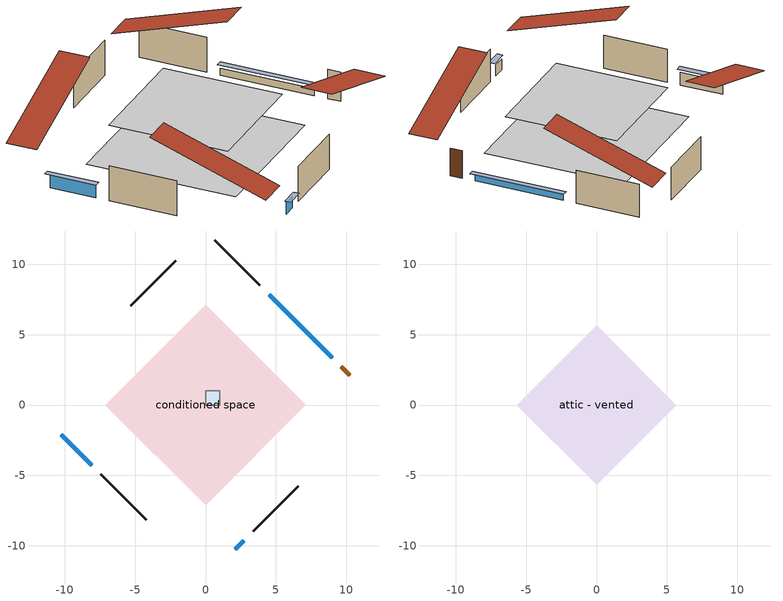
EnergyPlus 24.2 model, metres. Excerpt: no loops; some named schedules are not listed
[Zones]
central ac and furnace airloop ret air zone
 floor adiabatic (AdiabaticConst): 0,0 0,1 1,1 1,0 z0
 wall adiabatic (AdiabaticConst): 0,1 0,0 1,0 1,1 0,1 z0:1
 ceiling adiabatic (AdiabaticConst): 1,0 1,1 0,1 0,0 z1
conditioned space
 floor outside (Floor1 construction): -2.69,0 0,2.69 2.69,0 0,-2.69 z0.61
 floor adiabatic (AdiabaticFloorConstruction): -7.12,0 0,7.12 7.12,0 0,-7.12 z0.61
 wall outside (AdiabaticWallConstruction 1): 10.26,2.11 9.65,2.72 z0.61:2.64
 wall outside (AdiabaticWallConstruction): 8.99,3.37 4.52,7.84 z0.61:1.09; 2.11,-10.26 2.73,-9.64 z0.61:1.41; -10.26,-2.11 -8.1,-4.27 z0.61:1.54
 wall outside (Wall1 construction): 3.38,-8.98 6.59,-5.77 / -7.44,-4.93 -4.23,-8.14 / -2.11,10.26 -5.32,7.05 / 3.87,8.5 0.66,11.71 z0.61:3.05
 window (WindowConstruction): 8.99,3.37 4.52,7.84 z0.61:1.09
 window (WindowConstruction 1): 2.11,-10.26 2.73,-9.64 z0.61:1.41
 window (WindowConstruction 2): -10.26,-2.11 -8.1,-4.27 z0.61:1.54
 door (Door): 10.26,2.11 9.65,2.72 z0.61:2.64
 ceiling adiabatic (AdiabaticFloorConstruction): 0,-7.12 7.12,0 0,7.12 -7.12,0 z0.61
attic - vented
 floor to conditioned space (Floor2 construction Reversed): -5.67,0 0,5.67 5.67,0 0,-5.67 z3.05
 roof outside (Roof1 construction): 1.45,-10.91,3.05 -4.06,-5.4,5.65 -5.52,-6.85,5.65 0,-12.37,3.05; -10.91,-1.45,3.05 -5.4,4.06,5.65 -6.85,5.52,5.65 -12.37,0,3.05; -1.45,10.91,3.05 4.06,5.4,5.65 5.52,6.85,5.65 0,12.37,3.05; 10.91,1.45,3.05 5.4,-4.06,5.65 6.85,-5.52,5.65 12.37,0,3.05
shading: 4.38,7.99 9.14,3.23 9.43,3.52 4.67,8.28 z1.29; 2.87,-9.5 1.97,-10.4 2.26,-10.69 3.16,-9.79 z1.61; -7.95,-4.41 -10.4,-1.97 -10.69,-2.26 -8.25,-4.7 z1.74
[Building]
Building 1: Terrain=Suburbs
[Site:Location]
Toronto Intl AP_ON: Latitude {deg}=43.68; Longitude {deg}=-79.63; Time Zone {hr}=-5; Elevation {m}=173; Keep Site Location Information=Yes
[Site:GroundTemperature:Shallow]
4.59119, 2.66285, 2.50842, 3.42352, 7.09712, 10.7536, 13.9236, 15.9317, 16.1023, 14.4691, 11.3799, 7.83558
[Site:WaterMainsTemperature]
Calculation Method=Schedule; Temperature Schedule=mains temperature schedule
[Material] Roughness=Rough; Thermal Absorptance=0.9
Name | Thickness {m} | Conductivity {W/m-K} | Density {kg/m3} | Specific Heat {J/kg-K} | Solar Absorptance | Visible Absorptance
asphalt or fiberglass shingles | 0.00635 | 0.162714 | 1121.4 | 1465.45 | 0.84 | 0.84
ceiling loosefill ins | 0.169333 | 0.0480833 | 16.02 | 1046.75 | 0.7 | 0.7
ceiling stud and cavity | 0.1397 | 0.114815 | 65.682 | 1177.47 | 0.7 | 0.7
door material | 0.04445 | 0.188738 | 512.64 | 1214.23 | 0.7 | 0.7
floor covering | 0.0127 | 0.0433444 | 54.468 | 1339.84 | 0.6 | 0.6
floor rigid ins | 0.051816 | 0.029427 | 32.04 | 1214.23 | 0.7 | 0.7
floor rigid ins 1; wall rigid ins | 0.512978 | 0.029427 | 32.04 | 1214.23 | 0.7 | 0.7
floor stud and cavity | 0.1397 | 1.34023 | 92.3553 | 1139.71 | 0.7 | 0.7
floor stud and cavity 1 | 0.1397 | 1.75129 | 37.0049 | 1207.88 | 0.7 | 0.7
furniture material conditioned space 1 | 0.1524 | 0.115458 | 640.8 | 1214.23 | 0.6 | 0.6
gypsum board | 0.0127 | 0.160291 | 801 | 837.4 | 0.6 | 0.6
osb sheathing 0.5 in. | 0.0127 | 0.115458 | 512.64 | 1214.23 | 0.7 | 0.7
osb sheathing 0.75 in. | 0.01905 | 0.115458 | 512.64 | 1214.23 | 0.7 | 0.7
wall stud and cavity | 0.1397 | 0.0868986 | 139.0536 | 1170.24 | 0.7 | 0.7
wall stud and cavity 1 | 0.0889 | 0.380278 | 52.3479 | 1209.89 | 0.7 | 0.7
wall stud and cavity 2 | 0.0889 | 0.391764 | 83.0341 | 1211.67 | 0.7 | 0.7
wood siding | 0.0254 | 0.102417 | 544.68 | 1172.36 | 0.4 | 0.4
wood siding 1; wood siding 2 | 0.0254 | 0.102417 | 544.68 | 1172.36 | 0.7 | 0.7
[Material:NoMass]
Adiabatic: Roughness=Rough; Thermal Resistance {m2-K/W}=176.1; Thermal Absorptance=0.9; Solar Absorptance=0.7; Visible Absorptance=0.7
[WindowMaterial:SimpleGlazingSystem]
Name | U-Factor {W/m2-K} | Solar Heat Gain Coefficient
WindowMaterial | 3.02581 | 0.54
WindowMaterial 1 | 2.961077 | 0.62
WindowMaterial 2 | 2.94348 | 0.64
[Construction]
AdiabaticConst: Adiabatic
AdiabaticFloorConstruction: floor stud and cavity 1, floor rigid ins 1, osb sheathing 0.75 in., floor covering
AdiabaticWallConstruction: wood siding 1, wall rigid ins, wall stud and cavity 1, gypsum board
AdiabaticWallConstruction 1: wood siding 2, wall rigid ins, wall stud and cavity 1, gypsum board
Door: door material
Floor1 construction: floor stud and cavity, floor rigid ins, osb sheathing 0.75 in., floor covering
Floor2 construction Reversed: gypsum board, ceiling stud and cavity, ceiling loosefill ins
furniture construction conditioned space 1: furniture material conditioned space 1
PartitionWallConstruction: gypsum board, wall stud and cavity 2, gypsum board
Roof1 construction: asphalt or fiberglass shingles
Wall1 construction: wood siding, osb sheathing 0.5 in., wall stud and cavity, gypsum board
WindowConstruction: WindowMaterial
WindowConstruction 1: WindowMaterial 1
WindowConstruction 2: WindowMaterial 2
[Zone] Multiplier=1
Name | Volume {m3} | Part of Total Floor Area
attic - vented | 27.1114 | Yes
central ac and furnace airloop ret air zone | 1 | No
conditioned space | 289.8 | Yes
[Space]
Name | Zone | Volume {m3} | Space Type
attic - vented 1 | attic - vented | 27.1114
central ac and furnace airloop ret air space | central ac and furnace airloop ret air zone |  | Plenum Space Type
conditioned space 1 | conditioned space | 289.8
[OtherEquipment] Design Level Calculation Method=EquipmentLevel
Name | Fuel Type | Zone or ZoneList or Space or SpaceList | Schedule | Design Level {W} | Fraction Latent | Fraction Radiant | Fraction Lost
central ac and furnace airloop_0 RetCondToDZ; central ac and furnace airloop_0 SupCondToDZ; central ac and furnace airloop_0 SupSensLkToDZ | None | attic - vented 1 | Always On Discrete | 0 | 0 | 0 | 0
central ac and furnace airloop_0 SupLatLkToDZ | None | attic - vented 1 | Always On Discrete | 0 | 1 | 0 | 0
central ac and furnace airloop_0 RetCondToRP; central ac and furnace airloop_0 RetSensLkToRP | None | central ac and furnace airloop ret air space | Always On Discrete | 0 | 0 | 0 | 0
central ac and furnace airloop_0 RetLatLkToRP | None | central ac and furnace airloop ret air space | Always On Discrete | 0 | 1 | 0 | 0
central ac and furnace airloop_0 SupCondToLv; central ac and furnace airloop_0 SupSensLkToCond; mech vent house fan sensible load | None | conditioned space 1 | Always On Discrete | 0 | 0 | 0 | 0
central ac and furnace airloop_0 SupLatLkToCond; mech vent house fan latent load | None | conditioned space 1 | Always On Discrete | 0 | 1 | 0 | 0
clothes dryer 1 | Electricity | conditioned space 1 | clothes dryer schedule | 0 | 0.015 | 0.081 | 0.85
cooking range 1 | Electricity | conditioned space 1 | cooking range schedule | 0 | 0.08 | 0.432 | 0.2
general water use latent | None | conditioned space 1 | general water use schedule | 62.594 | 1 | 0 | 0
general water use sensible | None | conditioned space 1 | general water use schedule | -61.6891 | 0 | 0.6 | 0
water heater energy adjustment1 | NaturalGas | conditioned space 1 | Always On Discrete | 0.01 | 0 | 0 | 1
[ZoneInfiltration:DesignFlowRate] Schedule=Always On Discrete; Design Flow Rate Calculation Method=Flow/Zone; Design Flow Rate {m3/s}=0
Name | Zone or ZoneList or Space or SpaceList
attic_vented 1 duct leakage imbalance infil flow | attic - vented 1
infil flow; natural vent flow; whole house fan flow | conditioned space 1
[ZoneInfiltration:EffectiveLeakageArea]
infil attic - vented 1: Zone or Space=attic - vented 1; Schedule=Always On Discrete; Effective Air Leakage Area {cm2}=2656.55; Stack Coefficient=0.000180897; Wind Coefficient=9.08731e-06
[ZoneMixing] Schedule=Always On Continuous; Design Flow Rate Calculation Method=Flow/Zone; Design Flow Rate {m3/s}=0
Name | Zone or Space | Source Zone or Space
central ac and furnace airloop_0 ZoneMixCondToDZ mix; whole house fan mix | attic - vented | conditioned space
central ac and furnace airloop_0 ZoneMixDZToCond mix | conditioned space | attic - vented
[SpaceList]
Plenum Space Type: central ac and furnace airloop ret air space
[InternalMass] Zone or ZoneList=conditioned space; Space or SpaceList=conditioned space 1
Name | Construction | Surface Area {m2}
furniture mass conditioned space 1 | furniture construction conditioned space 1 | 46.3597
partition wall mass | PartitionWallConstruction | 115.899
[Lights]
interior lighting: Zone or ZoneList or Space or SpaceList=conditioned space 1; Schedule=interior lighting schedule; Design Level Calculation Method=LightingLevel; Lighting Level {W}=343.2; Return Air Fraction=0; Fraction Radiant=0.6; Fraction Visible=0.2; Fraction Replaceable=1
[People]
occupants: Zone or ZoneList or Space or SpaceList=conditioned space 1; Number of People Schedule=occupants schedule; Number of People Calculation Method=People; Number of People=3; Fraction Radiant=0.314171; Sensible Heat Fraction=0.56303; Activity Level Schedule=occupants activity schedule; Carbon Dioxide Generation Rate {m3/s-W}=0; Enable ASHRAE 55 Comfort Warnings=No; Mean Radiant Temperature Calculation Type=EnclosureAveraged
[ElectricEquipment] Zone or ZoneList or Space or SpaceList=conditioned space 1; Design Level Calculation Method=EquipmentLevel
Name | Schedule | Design Level {W} | Fraction Latent | Fraction Radiant | Fraction Lost
clothes dryer | clothes dryer schedule | 140.772 | 0.015 | 0.081 | 0.85
clothes washer | clothes washer schedule | 32.1985 | 0.03 | 0.162 | 0.7
cooking range | cooking range schedule | 215.147 | 0.08 | 0.432 | 0.2
dishwasher | dishwasher schedule | 66.8632 | 0.3 | 0.18 | 0.4
fridge | fridge schedule | 72.9452 | 0 | 0.6 | 0
mech vent house fan | mech vent house fan schedule | 10 | 0 | 0 | 1
mech vent house fan cfis | mech vent house fan cfis schedule | 0 | 0 | 0 | 0
misc plug loads | misc plug loads schedule | 494.7 | 0.045 | 0.513 | 0.1
whole house fan | Always On Discrete | 0 | 0 | 0 | 1
[AirLoopHVAC:ReturnPlenum]
Air Loop HVAC Return Plenum 1: Zone=central ac and furnace airloop ret air zone
[Exterior:Lights]
exterior lighting: Schedule=exterior lighting schedule; Design Level {W}=75.6
[EnergyManagementSystem:Sensor] Output:Variable or Output:Meter Index Key=attic - vented
Name | Output:Variable or Output:Meter
central_ac_and_furnace_airloop_0_DZ_T_s | Zone Air Temperature
central_ac_and_furnace_airloop_0_DZ_W_s | Zone Mean Air Humidity Ratio
[Schedule:Constant]
Name | Hourly Value
Always On Discrete; Always On Continuous; mech vent house fan schedule; mech vent house fan cfis schedule | 1
occupants activity schedule | 117.228
fridge schedule | 0
[Schedule:Day:Interval]
interior lighting schedule day: No, 01:00, 0.108182, 04:00, 0.0901515, 05:00, 0.0991667, 06:00, 0.162273, 07:00, 0.270455, 08:00, 0.342576, 10:00, 0.369621, 11:00, 0.351591, 12:00, 0.333561, 13:00, 0.324545, 14:00, 0.31553, 15:00, 0.333561, 16:00, 0.369621, 17:00, 0.450758, 18:00, 0.585985, 19:00, 0.775303, 20:00, 0.955606, 21:00, 0.991667, 22:00, 0.712197, 23:00, 0.360606, 24:00, 0.162273
interior lighting schedule day 1: No, 01:00, 0.100909, 04:00, 0.0840909, 05:00, 0.0925, 06:00, 0.151364, 07:00, 0.252273, 08:00, 0.319545, 10:00, 0.344773, 11:00, 0.327955, 12:00, 0.311136, 13:00, 0.302727, 14:00, 0.294318, 15:00, 0.311136, 16:00, 0.344773, 17:00, 0.420455, 18:00, 0.546591, 19:00, 0.723182, 20:00, 0.891364, 21:00, 0.925, 22:00, 0.664318, 23:00, 0.336364, 24:00, 0.151364
interior lighting schedule day 2: No, 01:00, 0.0927273, 04:00, 0.0772727, 05:00, 0.085, 06:00, 0.139091, 07:00, 0.231818, 08:00, 0.293636, 10:00, 0.316818, 11:00, 0.301364, 12:00, 0.285909, 13:00, 0.278182, 14:00, 0.270455, 15:00, 0.285909, 16:00, 0.316818, 17:00, 0.386364, 18:00, 0.502273, 19:00, 0.664545, 20:00, 0.819091, 21:00, 0.85, 22:00, 0.610455, 23:00, 0.309091, 24:00, 0.139091
interior lighting schedule default day; clothes dryer schedule default day; cooking range schedule default day; general water use schedule default day: No, 24:00, 0
clothes dryer schedule day: No, 01:00, 0.123457, 02:00, 0.0740741, 03:00, 0.0493827, 04:00, 0.0246914, 05:00, 0.0493827, 06:00, 0.0740741, 07:00, 0.197531, 08:00, 0.395062, 09:00, 0.592593, 10:00, 0.839506, 11:00, 0.962963, 12:00, 1, 13:00, 0.91358, 14:00, 0.82716, 15:00, 0.716049, 16:00, 0.753086, 17:00, 0.679012, 18:00, 0.666667, 20:00, 0.62963, 21:00, 0.641975, 22:00, 0.666667, 23:00, 0.54321, 24:00, 0.296296
cooking range schedule day: No, 05:00, 0.0597015, 06:00, 0.11194, 07:00, 0.171642, 08:00, 0.291045, 11:00, 0.343284, 12:00, 0.402985, 13:00, 0.462687, 14:00, 0.343284, 15:00, 0.291045, 16:00, 0.402985, 17:00, 0.567164, 18:00, 1, 19:00, 0.850746, 20:00, 0.432836, 21:00, 0.291045, 22:00, 0.231343, 23:00, 0.171642, 24:00, 0.11194
general water use schedule day: No, 01:00, 0.315068, 03:00, 0.287671, 04:00, 0.342466, 05:00, 0.369863, 06:00, 0.520548, 07:00, 0.60274, 08:00, 0.534247, 10:00, 0.506849, 11:00, 0.465753, 14:00, 0.479452, 15:00, 0.534247, 16:00, 0.589041, 17:00, 0.69863, 18:00, 0.876712, 19:00, 0.890411, 20:00, 0.986301, 21:00, 1, 22:00, 0.863014, 23:00, 0.616438, 24:00, 0.465753
[Schedule:Week:Daily]
interior lighting schedule Week Rule - Jan1-Jan27: interior lighting schedule day, interior lighting schedule day, interior lighting schedule day, interior lighting schedule day, interior lighting schedule day, interior lighting schedule day, interior lighting schedule day, interior lighting schedule default day, interior lighting schedule default day, interior lighting schedule default day, interior lighting schedule default day, interior lighting schedule default day
interior lighting schedule Week Rule - Jan28-Feb3: interior lighting schedule day, interior lighting schedule day, interior lighting schedule day, interior lighting schedule day, interior lighting schedule day 1, interior lighting schedule day 1, interior lighting schedule day 1, interior lighting schedule default day, interior lighting schedule default day, interior lighting schedule default day, interior lighting schedule default day, interior lighting schedule default day
interior lighting schedule Week Rule - Feb4-Feb24: interior lighting schedule day 1, interior lighting schedule day 1, interior lighting schedule day 1, interior lighting schedule day 1, interior lighting schedule day 1, interior lighting schedule day 1, interior lighting schedule day 1, interior lighting schedule default day, interior lighting schedule default day, interior lighting schedule default day, interior lighting schedule default day, interior lighting schedule default day
interior lighting schedule Week Rule - Feb25-Mar3: interior lighting schedule day 1, interior lighting schedule day 1, interior lighting schedule day 1, interior lighting schedule day 1, interior lighting schedule day 2, interior lighting schedule day 2, interior lighting schedule day 2, interior lighting schedule default day, interior lighting schedule default day, interior lighting schedule default day, interior lighting schedule default day, interior lighting schedule default day
interior lighting schedule Week Rule - Mar4-Mar31: interior lighting schedule day 2, interior lighting schedule day 2, interior lighting schedule day 2, interior lighting schedule day 2, interior lighting schedule day 2, interior lighting schedule day 2, interior lighting schedule day 2, interior lighting schedule default day, interior lighting schedule default day, interior lighting schedule default day, interior lighting schedule default day, interior lighting schedule default day
interior lighting schedule Week Rule - Apr1-Apr28: interior lighting schedule day 3, interior lighting schedule day 3, interior lighting schedule day 3, interior lighting schedule day 3, interior lighting schedule day 3, interior lighting schedule day 3, interior lighting schedule day 3, interior lighting schedule default day, interior lighting schedule default day, interior lighting schedule default day, interior lighting schedule default day, interior lighting schedule default day
interior lighting schedule Week Rule - Apr29-May5: interior lighting schedule day 3, interior lighting schedule day 3, interior lighting schedule day 4, interior lighting schedule day 4, interior lighting schedule day 4, interior lighting schedule day 4, interior lighting schedule day 4, interior lighting schedule default day, interior lighting schedule default day, interior lighting schedule default day, interior lighting schedule default day, interior lighting schedule default day
interior lighting schedule Week Rule - May6-May26: interior lighting schedule day 4, interior lighting schedule day 4, interior lighting schedule day 4, interior lighting schedule day 4, interior lighting schedule day 4, interior lighting schedule day 4, interior lighting schedule day 4, interior lighting schedule default day, interior lighting schedule default day, interior lighting schedule default day, interior lighting schedule default day, interior lighting schedule default day
interior lighting schedule Week Rule - May27-Jun2: interior lighting schedule day 4, interior lighting schedule day 4, interior lighting schedule day 4, interior lighting schedule day 4, interior lighting schedule day 4, interior lighting schedule day 5, interior lighting schedule day 5, interior lighting schedule default day, interior lighting schedule default day, interior lighting schedule default day, interior lighting schedule default day, interior lighting schedule default day
interior lighting schedule Week Rule - Jun3-Jun30: interior lighting schedule day 5, interior lighting schedule day 5, interior lighting schedule day 5, interior lighting schedule day 5, interior lighting schedule day 5, interior lighting schedule day 5, interior lighting schedule day 5, interior lighting schedule default day, interior lighting schedule default day, interior lighting schedule default day, interior lighting schedule default day, interior lighting schedule default day
interior lighting schedule Week Rule - Jul1-Jul28: interior lighting schedule day 6, interior lighting schedule day 6, interior lighting schedule day 6, interior lighting schedule day 6, interior lighting schedule day 6, interior lighting schedule day 6, interior lighting schedule day 6, interior lighting schedule default day, interior lighting schedule default day, interior lighting schedule default day, interior lighting schedule default day, interior lighting schedule default day
interior lighting schedule Week Rule - Jul29-Aug4: interior lighting schedule day 6, interior lighting schedule day 6, interior lighting schedule day 6, interior lighting schedule day 7, interior lighting schedule day 7, interior lighting schedule day 7, interior lighting schedule day 7, interior lighting schedule default day, interior lighting schedule default day, interior lighting schedule default day, interior lighting schedule default day, interior lighting schedule default day
interior lighting schedule Week Rule - Aug5-Aug25: interior lighting schedule day 7, interior lighting schedule day 7, interior lighting schedule day 7, interior lighting schedule day 7, interior lighting schedule day 7, interior lighting schedule day 7, interior lighting schedule day 7, interior lighting schedule default day, interior lighting schedule default day, interior lighting schedule default day, interior lighting schedule default day, interior lighting schedule default day
interior lighting schedule Week Rule - Aug26-Sep1: interior lighting schedule day 7, interior lighting schedule day 7, interior lighting schedule day 7, interior lighting schedule day 7, interior lighting schedule day 7, interior lighting schedule day 7, interior lighting schedule day 8, interior lighting schedule default day, interior lighting schedule default day, interior lighting schedule default day, interior lighting schedule default day, interior lighting schedule default day
interior lighting schedule Week Rule - Sep2-Sep29: interior lighting schedule day 8, interior lighting schedule day 8, interior lighting schedule day 8, interior lighting schedule day 8, interior lighting schedule day 8, interior lighting schedule day 8, interior lighting schedule day 8, interior lighting schedule default day, interior lighting schedule default day, interior lighting schedule default day, interior lighting schedule default day, interior lighting schedule default day
interior lighting schedule Week Rule - Sep30-Oct6: interior lighting schedule day 8, interior lighting schedule day 9, interior lighting schedule day 9, interior lighting schedule day 9, interior lighting schedule day 9, interior lighting schedule day 9, interior lighting schedule day 9, interior lighting schedule default day, interior lighting schedule default day, interior lighting schedule default day, interior lighting schedule default day, interior lighting schedule default day
interior lighting schedule Week Rule - Oct7-Oct27: interior lighting schedule day 9, interior lighting schedule day 9, interior lighting schedule day 9, interior lighting schedule day 9, interior lighting schedule day 9, interior lighting schedule day 9, interior lighting schedule day 9, interior lighting schedule default day, interior lighting schedule default day, interior lighting schedule default day, interior lighting schedule default day, interior lighting schedule default day
interior lighting schedule Week Rule - Oct28-Nov3: interior lighting schedule day 9, interior lighting schedule day 9, interior lighting schedule day 9, interior lighting schedule day 9, interior lighting schedule day 10, interior lighting schedule day 10, interior lighting schedule day 10, interior lighting schedule default day, interior lighting schedule default day, interior lighting schedule default day, interior lighting schedule default day, interior lighting schedule default day
interior lighting schedule Week Rule - Nov4-Nov24: interior lighting schedule day 10, interior lighting schedule day 10, interior lighting schedule day 10, interior lighting schedule day 10, interior lighting schedule day 10, interior lighting schedule day 10, interior lighting schedule day 10, interior lighting schedule default day, interior lighting schedule default day, interior lighting schedule default day, interior lighting schedule default day, interior lighting schedule default day
interior lighting schedule Week Rule - Nov25-Dec1: interior lighting schedule day 10, interior lighting schedule day 10, interior lighting schedule day 10, interior lighting schedule day 10, interior lighting schedule day 10, interior lighting schedule day 10, interior lighting schedule day 11, interior lighting schedule default day, interior lighting schedule default day, interior lighting schedule default day, interior lighting schedule default day, interior lighting schedule default day
interior lighting schedule Week Rule - Dec2-Dec31: interior lighting schedule day 11, interior lighting schedule day 11, interior lighting schedule day 11, interior lighting schedule day 11, interior lighting schedule day 11, interior lighting schedule day 11, interior lighting schedule day 11, interior lighting schedule default day, interior lighting schedule default day, interior lighting schedule default day, interior lighting schedule default day, interior lighting schedule default day
occupants schedule Week Rule - Jan1-Dec31: occupants schedule day, occupants schedule day, occupants schedule day, occupants schedule day, occupants schedule day, occupants schedule day, occupants schedule day, occupants schedule default day, occupants schedule default day, occupants schedule default day, occupants schedule default day, occupants schedule default day
clothes dryer schedule Week Rule - Jan1-Dec31: clothes dryer schedule day, clothes dryer schedule day, clothes dryer schedule day, clothes dryer schedule day, clothes dryer schedule day, clothes dryer schedule day, clothes dryer schedule day, clothes dryer schedule default day, clothes dryer schedule default day, clothes dryer schedule default day, clothes dryer schedule default day, clothes dryer schedule default day
clothes washer schedule Week Rule - Jan1-Dec31: clothes washer schedule day, clothes washer schedule day, clothes washer schedule day, clothes washer schedule day, clothes washer schedule day, clothes washer schedule day, clothes washer schedule day, clothes washer schedule default day, clothes washer schedule default day, clothes washer schedule default day, clothes washer schedule default day, clothes washer schedule default day
cooking range schedule Week Rule - Jan1-Dec31: cooking range schedule day, cooking range schedule day, cooking range schedule day, cooking range schedule day, cooking range schedule day, cooking range schedule day, cooking range schedule day, cooking range schedule default day, cooking range schedule default day, cooking range schedule default day, cooking range schedule default day, cooking range schedule default day
dishwasher schedule Week Rule - Jan1-Dec31: dishwasher schedule day, dishwasher schedule day, dishwasher schedule day, dishwasher schedule day, dishwasher schedule day, dishwasher schedule day, dishwasher schedule day, dishwasher schedule default day, dishwasher schedule default day, dishwasher schedule default day, dishwasher schedule default day, dishwasher schedule default day
misc plug loads schedule Week Rule - Jan1-Dec31: misc plug loads schedule day, misc plug loads schedule day, misc plug loads schedule day, misc plug loads schedule day, misc plug loads schedule day, misc plug loads schedule day, misc plug loads schedule day, misc plug loads schedule default day, misc plug loads schedule default day, misc plug loads schedule default day, misc plug loads schedule default day, misc plug loads schedule default day
general water use schedule Week Rule - Jan1-Dec31: general water use schedule day, general water use schedule day, general water use schedule day, general water use schedule day, general water use schedule day, general water use schedule day, general water use schedule day, general water use schedule default day, general water use schedule default day, general water use schedule default day, general water use schedule default day, general water use schedule default day
exterior lighting schedule Week Rule - Jan1-Jan27: exterior lighting schedule day, exterior lighting schedule day, exterior lighting schedule day, exterior lighting schedule day, exterior lighting schedule day, exterior lighting schedule day, exterior lighting schedule day, exterior lighting schedule default day, exterior lighting schedule default day, exterior lighting schedule default day, exterior lighting schedule default day, exterior lighting schedule default day
exterior lighting schedule Week Rule - Jan28-Feb3: exterior lighting schedule day, exterior lighting schedule day, exterior lighting schedule day, exterior lighting schedule day, exterior lighting schedule day 1, exterior lighting schedule day 1, exterior lighting schedule day 1, exterior lighting schedule default day, exterior lighting schedule default day, exterior lighting schedule default day, exterior lighting schedule default day, exterior lighting schedule default day
exterior lighting schedule Week Rule - Feb4-Feb24: exterior lighting schedule day 1, exterior lighting schedule day 1, exterior lighting schedule day 1, exterior lighting schedule day 1, exterior lighting schedule day 1, exterior lighting schedule day 1, exterior lighting schedule day 1, exterior lighting schedule default day, exterior lighting schedule default day, exterior lighting schedule default day, exterior lighting schedule default day, exterior lighting schedule default day
exterior lighting schedule Week Rule - Feb25-Mar3: exterior lighting schedule day 1, exterior lighting schedule day 1, exterior lighting schedule day 1, exterior lighting schedule day 1, exterior lighting schedule day 2, exterior lighting schedule day 2, exterior lighting schedule day 2, exterior lighting schedule default day, exterior lighting schedule default day, exterior lighting schedule default day, exterior lighting schedule default day, exterior lighting schedule default day
exterior lighting schedule Week Rule - Mar4-Mar31: exterior lighting schedule day 2, exterior lighting schedule day 2, exterior lighting schedule day 2, exterior lighting schedule day 2, exterior lighting schedule day 2, exterior lighting schedule day 2, exterior lighting schedule day 2, exterior lighting schedule default day, exterior lighting schedule default day, exterior lighting schedule default day, exterior lighting schedule default day, exterior lighting schedule default day
exterior lighting schedule Week Rule - Apr1-Apr28: exterior lighting schedule day 3, exterior lighting schedule day 3, exterior lighting schedule day 3, exterior lighting schedule day 3, exterior lighting schedule day 3, exterior lighting schedule day 3, exterior lighting schedule day 3, exterior lighting schedule default day, exterior lighting schedule default day, exterior lighting schedule default day, exterior lighting schedule default day, exterior lighting schedule default day
exterior lighting schedule Week Rule - Apr29-May5: exterior lighting schedule day 3, exterior lighting schedule day 3, exterior lighting schedule day 4, exterior lighting schedule day 4, exterior lighting schedule day 4, exterior lighting schedule day 4, exterior lighting schedule day 4, exterior lighting schedule default day, exterior lighting schedule default day, exterior lighting schedule default day, exterior lighting schedule default day, exterior lighting schedule default day
exterior lighting schedule Week Rule - May6-May26: exterior lighting schedule day 4, exterior lighting schedule day 4, exterior lighting schedule day 4, exterior lighting schedule day 4, exterior lighting schedule day 4, exterior lighting schedule day 4, exterior lighting schedule day 4, exterior lighting schedule default day, exterior lighting schedule default day, exterior lighting schedule default day, exterior lighting schedule default day, exterior lighting schedule default day
exterior lighting schedule Week Rule - May27-Jun2: exterior lighting schedule day 4, exterior lighting schedule day 4, exterior lighting schedule day 4, exterior lighting schedule day 4, exterior lighting schedule day 4, exterior lighting schedule day 5, exterior lighting schedule day 5, exterior lighting schedule default day, exterior lighting schedule default day, exterior lighting schedule default day, exterior lighting schedule default day, exterior lighting schedule default day
exterior lighting schedule Week Rule - Jun3-Jun30: exterior lighting schedule day 5, exterior lighting schedule day 5, exterior lighting schedule day 5, exterior lighting schedule day 5, exterior lighting schedule day 5, exterior lighting schedule day 5, exterior lighting schedule day 5, exterior lighting schedule default day, exterior lighting schedule default day, exterior lighting schedule default day, exterior lighting schedule default day, exterior lighting schedule default day
exterior lighting schedule Week Rule - Jul1-Jul28: exterior lighting schedule day 6, exterior lighting schedule day 6, exterior lighting schedule day 6, exterior lighting schedule day 6, exterior lighting schedule day 6, exterior lighting schedule day 6, exterior lighting schedule day 6, exterior lighting schedule default day, exterior lighting schedule default day, exterior lighting schedule default day, exterior lighting schedule default day, exterior lighting schedule default day
exterior lighting schedule Week Rule - Jul29-Aug4: exterior lighting schedule day 6, exterior lighting schedule day 6, exterior lighting schedule day 6, exterior lighting schedule day 7, exterior lighting schedule day 7, exterior lighting schedule day 7, exterior lighting schedule day 7, exterior lighting schedule default day, exterior lighting schedule default day, exterior lighting schedule default day, exterior lighting schedule default day, exterior lighting schedule default day
exterior lighting schedule Week Rule - Aug5-Aug25: exterior lighting schedule day 7, exterior lighting schedule day 7, exterior lighting schedule day 7, exterior lighting schedule day 7, exterior lighting schedule day 7, exterior lighting schedule day 7, exterior lighting schedule day 7, exterior lighting schedule default day, exterior lighting schedule default day, exterior lighting schedule default day, exterior lighting schedule default day, exterior lighting schedule default day
exterior lighting schedule Week Rule - Aug26-Sep1: exterior lighting schedule day 7, exterior lighting schedule day 7, exterior lighting schedule day 7, exterior lighting schedule day 7, exterior lighting schedule day 7, exterior lighting schedule day 7, exterior lighting schedule day 8, exterior lighting schedule default day, exterior lighting schedule default day, exterior lighting schedule default day, exterior lighting schedule default day, exterior lighting schedule default day
exterior lighting schedule Week Rule - Sep2-Sep29: exterior lighting schedule day 8, exterior lighting schedule day 8, exterior lighting schedule day 8, exterior lighting schedule day 8, exterior lighting schedule day 8, exterior lighting schedule day 8, exterior lighting schedule day 8, exterior lighting schedule default day, exterior lighting schedule default day, exterior lighting schedule default day, exterior lighting schedule default day, exterior lighting schedule default day
exterior lighting schedule Week Rule - Sep30-Oct6: exterior lighting schedule day 8, exterior lighting schedule day 9, exterior lighting schedule day 9, exterior lighting schedule day 9, exterior lighting schedule day 9, exterior lighting schedule day 9, exterior lighting schedule day 9, exterior lighting schedule default day, exterior lighting schedule default day, exterior lighting schedule default day, exterior lighting schedule default day, exterior lighting schedule default day
exterior lighting schedule Week Rule - Oct7-Oct27: exterior lighting schedule day 9, exterior lighting schedule day 9, exterior lighting schedule day 9, exterior lighting schedule day 9, exterior lighting schedule day 9, exterior lighting schedule day 9, exterior lighting schedule day 9, exterior lighting schedule default day, exterior lighting schedule default day, exterior lighting schedule default day, exterior lighting schedule default day, exterior lighting schedule default day
exterior lighting schedule Week Rule - Oct28-Nov3: exterior lighting schedule day 9, exterior lighting schedule day 9, exterior lighting schedule day 9, exterior lighting schedule day 9, exterior lighting schedule day 10, exterior lighting schedule day 10, exterior lighting schedule day 10, exterior lighting schedule default day, exterior lighting schedule default day, exterior lighting schedule default day, exterior lighting schedule default day, exterior lighting schedule default day
exterior lighting schedule Week Rule - Nov4-Nov24: exterior lighting schedule day 10, exterior lighting schedule day 10, exterior lighting schedule day 10, exterior lighting schedule day 10, exterior lighting schedule day 10, exterior lighting schedule day 10, exterior lighting schedule day 10, exterior lighting schedule default day, exterior lighting schedule default day, exterior lighting schedule default day, exterior lighting schedule default day, exterior lighting schedule default day
exterior lighting schedule Week Rule - Nov25-Dec1: exterior lighting schedule day 10, exterior lighting schedule day 10, exterior lighting schedule day 10, exterior lighting schedule day 10, exterior lighting schedule day 10, exterior lighting schedule day 10, exterior lighting schedule day 11, exterior lighting schedule default day, exterior lighting schedule default day, exterior lighting schedule default day, exterior lighting schedule default day, exterior lighting schedule default day
exterior lighting schedule Week Rule - Dec2-Dec31: exterior lighting schedule day 11, exterior lighting schedule day 11, exterior lighting schedule day 11, exterior lighting schedule day 11, exterior lighting schedule day 11, exterior lighting schedule day 11, exterior lighting schedule day 11, exterior lighting schedule default day, exterior lighting schedule default day, exterior lighting schedule default day, exterior lighting schedule default day, exterior lighting schedule default day
[Schedule:Year]
interior lighting schedule: interior lighting schedule Week Rule - Jan1-Jan27, 1, 1, 1, 27, interior lighting schedule Week Rule - Jan28-Feb3, 1, 28, 2, 3, interior lighting schedule Week Rule - Feb4-Feb24, 2, 4, 2, 24, interior lighting schedule Week Rule - Feb25-Mar3, 2, 25, 3, 3, interior lighting schedule Week Rule - Mar4-Mar31, 3, 4, 3, 31, interior lighting schedule Week Rule - Apr1-Apr28, 4, 1, 4, 28, interior lighting schedule Week Rule - Apr29-May5, 4, 29, 5, 5, interior lighting schedule Week Rule - May6-May26, 5, 6, 5, 26, interior lighting schedule Week Rule - May27-Jun2, 5, 27, 6, 2, interior lighting schedule Week Rule - Jun3-Jun30, 6, 3, 6, 30, interior lighting schedule Week Rule - Jul1-Jul28, 7, 1, 7, 28, interior lighting schedule Week Rule - Jul29-Aug4, 7, 29, 8, 4, interior lighting schedule Week Rule - Aug5-Aug25, 8, 5, 8, 25, interior lighting schedule Week Rule - Aug26-Sep1, 8, 26, 9, 1, interior lighting schedule Week Rule - Sep2-Sep29, 9, 2, 9, 29, interior lighting schedule Week Rule - Sep30-Oct6, 9, 30, 10, 6, interior lighting schedule Week Rule - Oct7-Oct27, 10, 7, 10, 27, interior lighting schedule Week Rule - Oct28-Nov3, 10, 28, 11, 3, interior lighting schedule Week Rule - Nov4-Nov24, 11, 4, 11, 24, interior lighting schedule Week Rule - Nov25-Dec1, 11, 25, 12, 1, interior lighting schedule Week Rule - Dec2-Dec31, 12, 2, 12, 31
occupants schedule: occupants schedule Week Rule - Jan1-Dec31, 1, 1, 12, 31
clothes dryer schedule: clothes dryer schedule Week Rule - Jan1-Dec31, 1, 1, 12, 31
clothes washer schedule: clothes washer schedule Week Rule - Jan1-Dec31, 1, 1, 12, 31
cooking range schedule: cooking range schedule Week Rule - Jan1-Dec31, 1, 1, 12, 31
dishwasher schedule: dishwasher schedule Week Rule - Jan1-Dec31, 1, 1, 12, 31
misc plug loads schedule: misc plug loads schedule Week Rule - Jan1-Dec31, 1, 1, 12, 31
general water use schedule: general water use schedule Week Rule - Jan1-Dec31, 1, 1, 12, 31
exterior lighting schedule: exterior lighting schedule Week Rule - Jan1-Jan27, 1, 1, 1, 27, exterior lighting schedule Week Rule - Jan28-Feb3, 1, 28, 2, 3, exterior lighting schedule Week Rule - Feb4-Feb24, 2, 4, 2, 24, exterior lighting schedule Week Rule - Feb25-Mar3, 2, 25, 3, 3, exterior lighting schedule Week Rule - Mar4-Mar31, 3, 4, 3, 31, exterior lighting schedule Week Rule - Apr1-Apr28, 4, 1, 4, 28, exterior lighting schedule Week Rule - Apr29-May5, 4, 29, 5, 5, exterior lighting schedule Week Rule - May6-May26, 5, 6, 5, 26, exterior lighting schedule Week Rule - May27-Jun2, 5, 27, 6, 2, exterior lighting schedule Week Rule - Jun3-Jun30, 6, 3, 6, 30, exterior lighting schedule Week Rule - Jul1-Jul28, 7, 1, 7, 28, exterior lighting schedule Week Rule - Jul29-Aug4, 7, 29, 8, 4, exterior lighting schedule Week Rule - Aug5-Aug25, 8, 5, 8, 25, exterior lighting schedule Week Rule - Aug26-Sep1, 8, 26, 9, 1, exterior lighting schedule Week Rule - Sep2-Sep29, 9, 2, 9, 29, exterior lighting schedule Week Rule - Sep30-Oct6, 9, 30, 10, 6, exterior lighting schedule Week Rule - Oct7-Oct27, 10, 7, 10, 27, exterior lighting schedule Week Rule - Oct28-Nov3, 10, 28, 11, 3, exterior lighting schedule Week Rule - Nov4-Nov24, 11, 4, 11, 24, exterior lighting schedule Week Rule - Nov25-Dec1, 11, 25, 12, 1, exterior lighting schedule Week Rule - Dec2-Dec31, 12, 2, 12, 31
[Schedule:Compact]
mains temperature schedule: Through: 01/01, For: AllDays, Until: 24:00, 8.43722, Through: 01/02, For: AllDays, Until: 24:00, 8.37111, Through: 01/03, For: AllDays, Until: 24:00, 8.30611, Through: 01/04, For: AllDays, Until: 24:00, 8.24222, Through: 01/05, For: AllDays, Until: 24:00, 8.17944, Through: 01/06, For: AllDays, Until: 24:00, 8.11833, Through: 01/07, For: AllDays, Until: 24:00, 8.05833, Through: 01/08, For: AllDays, Until: 24:00, 7.99944, Through: 01/09, For: AllDays, Until: 24:00, 7.94222, Through: 01/10, For: AllDays, Until: 24:00, 7.88611, Through: 01/11, For: AllDays, Until: 24:00, 7.83167, Through: 01/12, For: AllDays, Until: 24:00, 7.77833, Through: 01/13, For: AllDays, Until: 24:00, 7.72611, Through: 01/14, For: AllDays, Until: 24:00, 7.67556, Through: 01/15, For: AllDays, Until: 24:00, 7.62667, Through: 01/16, For: AllDays, Until: 24:00, 7.57889, Through: 01/17, For: AllDays, Until: 24:00, 7.53278, Through: 01/18, For: AllDays, Until: 24:00, 7.48778, Through: 01/19, For: AllDays, Until: 24:00, 7.44444, Through: 01/20, For: AllDays, Until: 24:00, 7.40278, Through: 01/21, For: AllDays, Until: 24:00, 7.36278, Through: 01/22, For: AllDays, Until: 24:00, 7.32389, Through: 01/23, For: AllDays, Until: 24:00, 7.28667, Through: 01/24, For: AllDays, Until: 24:00, 7.25056, Through: 01/25, For: AllDays, Until: 24:00, 7.21667, Through: 01/26, For: AllDays, Until: 24:00, 7.18389, Through: 01/27, For: AllDays, Until: 24:00, 7.15278, Through: 01/28, For: AllDays, Until: 24:00, 7.12333, Through: 01/29, For: AllDays, Until: 24:00, 7.09556, Through: 01/30, For: AllDays, Until: 24:00, 7.06944, Through: 01/31, For: AllDays, Until: 24:00, 7.04444, Through: 02/01, For: AllDays, Until: 24:00, 7.02167, Through: 02/02, For: AllDays, Until: 24:00, 7, Through: 02/03, For: AllDays, Until: 24:00, 6.98, Through: 02/04, For: AllDays, Until: 24:00, 6.96222, Through: 02/05, For: AllDays, Until: 24:00, 6.94556, Through: 02/06, For: AllDays, Until: 24:00, 6.93056, Through: 02/07, For: AllDays, Until: 24:00, 6.91722, Through: 02/08, For: AllDays, Until: 24:00, 6.90556, Through: 02/09, For: AllDays, Until: 24:00, 6.89556, Through: 02/10, For: AllDays, Until: 24:00, 6.88722, Through: 02/11, For: AllDays, Until: 24:00, 6.88056, Through: 02/12, For: AllDays, Until: 24:00, 6.875, Through: 02/13, For: AllDays, Until: 24:00, 6.87167, Through: 02/14, For: AllDays, Until: 24:00, 6.87, Through: 02/15, For: AllDays, Until: 24:00, 6.87, Through: 02/16, For: AllDays, Until: 24:00, 6.87167, Through: 02/17, For: AllDays, Until: 24:00, 6.875, Through: 02/18, For: AllDays, Until: 24:00, 6.88, Through: 02/19, For: AllDays, Until: 24:00, 6.88611, Through: 02/20, For: AllDays, Until: 24:00, 6.89444, Through: 02/21, For: AllDays, Until: 24:00, 6.90444, Through: 02/22, For: AllDays, Until: 24:00, 6.91611, Through: 02/23, For: AllDays, Until: 24:00, 6.92889, Through: 02/24, For: AllDays, Until: 24:00, 6.94389, Through: 02/25, For: AllDays, Until: 24:00, 6.96056, Through: 02/26, For: AllDays, Until: 24:00, 6.97833, Through: 02/27, For: AllDays, Until: 24:00, 6.99833, Through: 02/28, For: AllDays, Until: 24:00, 7.01944, Through: 03/01, For: AllDays, Until: 24:00, 7.04222, Through: 03/02, For: AllDays, Until: 24:00, 7.06667, Through: 03/03, For: AllDays, Until: 24:00, 7.09278, Through: 03/04, For: AllDays, Until: 24:00, 7.12056, Through: 03/05, For: AllDays, Until: 24:00, 7.15, Through: 03/06, For: AllDays, Until: 24:00, 7.18111, Through: 03/07, For: AllDays, Until: 24:00, 7.21333, Through: 03/08, For: AllDays, Until: 24:00, 7.24722, Through: 03/09, For: AllDays, Until: 24:00, 7.28278, Through: 03/10, For: AllDays, Until: 24:00, 7.32, Through: 03/11, For: AllDays, Until: 24:00, 7.35889, Through: 03/12, For: AllDays, Until: 24:00, 7.39889, Through: 03/13, For: AllDays, Until: 24:00, 7.44056, Through: 03/14, For: AllDays, Until: 24:00, 7.48389, Through: 03/15, For: AllDays, Until: 24:00, 7.52833, Through: 03/16, For: AllDays, Until: 24:00, 7.57444, Through: 03/17, For: AllDays, Until: 24:00, 7.62222, Through: 03/18, For: AllDays, Until: 24:00, 7.67111, Through: 03/19, For: AllDays, Until: 24:00, 7.72111, Through: 03/20, For: AllDays, Until: 24:00, 7.77333, Through: 03/21, For: AllDays, Until: 24:00, 7.82611, Through: 03/22, For: AllDays, Until: 24:00, 7.88111, Through: 03/23, For: AllDays, Until: 24:00, 7.93667, Through: 03/24, For: AllDays, Until: 24:00, 7.99389, Through: 03/25, For: AllDays, Until: 24:00, 8.05278, Through: 03/26, For: AllDays, Until: 24:00, 8.11278, Through: 03/27, For: AllDays, Until: 24:00, 8.17389, Through: 03/28, For: AllDays, Until: 24:00, 8.23611, Through: 03/29, For: AllDays, Until: 24:00, 8.3, Through: 03/30, For: AllDays, Until: 24:00, 8.365, Through: 03/31, For: AllDays, Until: 24:00, 8.43111, Through: 04/01, For: AllDays, Until: 24:00, 8.49833, Through: 04/02, For: AllDays, Until: 24:00, 8.56722, Through: 04/03, For: AllDays, Until: 24:00, 8.63667, Through: 04/04, For: AllDays, Until: 24:00, 8.70778, Through: 04/05, For: AllDays, Until: 24:00, 8.77944, Through: 04/06, For: AllDays, Until: 24:00, 8.85278, Through: 04/07, For: AllDays, Until: 24:00, 8.92667, Through: 04/08, For: AllDays, Until: 24:00, 9.00222, Through: 04/09, For: AllDays, Until: 24:00, 9.07833, Through: 04/10, For: AllDays, Until: 24:00, 9.15556, Through: 04/11, For: AllDays, Until: 24:00, 9.23389, Through: 04/12, For: AllDays, Until: 24:00, 9.31278, Through: 04/13, For: AllDays, Until: 24:00, 9.39278, Through: 04/14, For: AllDays, Until: 24:00, 9.47389, Through: 04/15, For: AllDays, Until: 24:00, 9.55611, Through: 04/16, For: AllDays, Until: 24:00, 9.63833, Through: 04/17, For: AllDays, Until: 24:00, 9.72222, Through: 04/18, For: AllDays, Until: 24:00, 9.80667, Through: 04/19, For: AllDays, Until: 24:00, 9.89167, Through: 04/20, For: AllDays, Until: 24:00, 9.97778, Through: 04/21, For: AllDays, Until: 24:00, 10.0644, Through: 04/22, For: AllDays, Until: 24:00, 10.1517, Through: 04/23, For: AllDays, Until: 24:00, 10.24, Through: 04/24, For: AllDays, Until: 24:00, 10.3289, Through: 04/25, For: AllDays, Until: 24:00, 10.4183, Through: 04/26, For: AllDays, Until: 24:00, 10.5083, Through: 04/27, For: AllDays, Until: 24:00, 10.5989, Through: 04/28, For: AllDays, Until: 24:00, 10.69, Through: 04/29, For: AllDays, Until: 24:00, 10.7817, Through: 04/30, For: AllDays, Until: 24:00, 10.8739, Through: 05/01, For: AllDays, Until: 24:00, 10.9667, Through: 05/02, For: AllDays, Until: 24:00, 11.0594, Through: 05/03, For: AllDays, Until: 24:00, 11.1533, Through: 05/04, For: AllDays, Until: 24:00, 11.2472, Through: 05/05, For: AllDays, Until: 24:00, 11.3411, Through: 05/06, For: AllDays, Until: 24:00, 11.4361, Through: 05/07, For: AllDays, Until: 24:00, 11.5306, Through: 05/08, For: AllDays, Until: 24:00, 11.6261, Through: 05/09, For: AllDays, Until: 24:00, 11.7217, Through: 05/10, For: AllDays, Until: 24:00, 11.8172, Through: 05/11, For: AllDays, Until: 24:00, 11.9128, Through: 05/12, For: AllDays, Until: 24:00, 12.0089, Through: 05/13, For: AllDays, Until: 24:00, 12.105, Through: 05/14, For: AllDays, Until: 24:00, 12.2017, Through: 05/15, For: AllDays, Until: 24:00, 12.2978, Through: 05/16, For: AllDays, Until: 24:00, 12.3944, Through: 05/17, For: AllDays, Until: 24:00, 12.4906, Through: 05/18, For: AllDays, Until: 24:00, 12.5872, Through: 05/19, For: AllDays, Until: 24:00, 12.6833, Through: 05/20, For: AllDays, Until: 24:00, 12.78, Through: 05/21, For: AllDays, Until: 24:00, 12.8761, Through: 05/22, For: AllDays, Until: 24:00, 12.9722, Through: 05/23, For: AllDays, Until: 24:00, 13.0683, Through: 05/24, For: AllDays, Until: 24:00, 13.1639, Through: 05/25, For: AllDays, Until: 24:00, 13.2594, Through: 05/26, For: AllDays, Until: 24:00, 13.355, Through: 05/27, For: AllDays, Until: 24:00, 13.45, Through: 05/28, For: AllDays, Until: 24:00, 13.545, Through: 05/29, For: AllDays, Until: 24:00, 13.6394, Through: 05/30, For: AllDays, Until: 24:00, 13.7333, Through: 05/31, For: AllDays, Until: 24:00, 13.8272, Through: 06/01, For: AllDays, Until: 24:00, 13.9206, Through: 06/02, For: AllDays, Until: 24:00, 14.0139, Through: 06/03, For: AllDays, Until: 24:00, 14.1061, Through: 06/04, For: AllDays, Until: 24:00, 14.1983, Through: 06/05, For: AllDays, Until: 24:00, 14.2894, Through: 06/06, For: AllDays, Until: 24:00, 14.3806, Through: 06/07, For: AllDays, Until: 24:00, 14.4711, Through: 06/08, For: AllDays, Until: 24:00, 14.5606, Through: 06/09, For: AllDays, Until: 24:00, 14.65, Through: 06/10, For: AllDays, Until: 24:00, 14.7383, Through: 06/11, For: AllDays, Until: 24:00, 14.8267, Through: 06/12, For: AllDays, Until: 24:00, 14.9133, Through: 06/13, For: AllDays, Until: 24:00, 15, Through: 06/14, For: AllDays, Until: 24:00, 15.0856, Through: 06/15, For: AllDays, Until: 24:00, 15.1706, Through: 06/16, For: AllDays, Until: 24:00, 15.255, Through: 06/17, For: AllDays, Until: 24:00, 15.3383, Through: 06/18, For: AllDays, Until: 24:00, 15.4206, Through: 06/19, For: AllDays, Until: 24:00, 15.5022, Through: 06/20, For: AllDays, Until: 24:00, 15.5828, Through: 06/21, For: AllDays, Until: 24:00, 15.6628, Through: 06/22, For: AllDays, Until: 24:00, 15.7417, Through: 06/23, For: AllDays, Until: 24:00, 15.8194, Through: 06/24, For: AllDays, Until: 24:00, 15.8961, Through: 06/25, For: AllDays, Until: 24:00, 15.9722, Through: 06/26, For: AllDays, Until: 24:00, 16.0467, Through: 06/27, For: AllDays, Until: 24:00, 16.1206, Through: 06/28, For: AllDays, Until: 24:00, 16.1933, Through: 06/29, For: AllDays, Until: 24:00, 16.265, Through: 06/30, For: AllDays, Until: 24:00, 16.3356, Through: 07/01, For: AllDays, Until: 24:00, 16.4044, Through: 07/02, For: AllDays, Until: 24:00, 16.4728, Through: 07/03, For: AllDays, Until: 24:00, 16.54, Through: 07/04, For: AllDays, Until: 24:00, 16.6056, Through: 07/05, For: AllDays, Until: 24:00, 16.67, Through: 07/06, For: AllDays, Until: 24:00, 16.7333, Through: 07/07, For: AllDays, Until: 24:00, 16.7956, Through: 07/08, For: AllDays, Until: 24:00, 16.8561, Through: 07/09, For: AllDays, Until: 24:00, 16.9156, Through: 07/10, For: AllDays, Until: 24:00, 16.9739, Through: 07/11, For: AllDays, Until: 24:00, 17.0306, Through: 07/12, For: AllDays, Until: 24:00, 17.0861, Through: 07/13, For: AllDays, Until: 24:00, 17.14, Through: 07/14, For: AllDays, Until: 24:00, 17.1928, Through: 07/15, For: AllDays, Until: 24:00, 17.2439, Through: 07/16, For: AllDays, Until: 24:00, 17.2939, Through: 07/17, For: AllDays, Until: 24:00, 17.3422, Through: 07/18, For: AllDays, Until: 24:00, 17.3894, Through: 07/19, For: AllDays, Until: 24:00, 17.435, Through: 07/20, For: AllDays, Until: 24:00, 17.4794, Through: 07/21, For: AllDays, Until: 24:00, 17.5217, Through: 07/22, For: AllDays, Until: 24:00, 17.5628, Through: 07/23, For: AllDays, Until: 24:00, 17.6028, Through: 07/24, For: AllDays, Until: 24:00, 17.6406, Through: 07/25, For: AllDays, Until: 24:00, 17.6772, Through: 07/26, For: AllDays, Until: 24:00, 17.7122, Through: 07/27, For: AllDays, Until: 24:00, 17.7456, Through: 07/28, For: AllDays, Until: 24:00, 17.7778, Through: 07/29, For: AllDays, Until: 24:00, 17.8078, Through: 07/30, For: AllDays, Until: 24:00, 17.8367, Through: 07/31, For: AllDays, Until: 24:00, 17.8639, Through: 08/01, For: AllDays, Until: 24:00, 17.8894, Through: 08/02, For: AllDays, Until: 24:00, 17.9133, Through: 08/03, For: AllDays, Until: 24:00, 17.9361, Through: 08/04, For: AllDays, Until: 24:00, 17.9567, Through: 08/05, For: AllDays, Until: 24:00, 17.9756, Through: 08/06, For: AllDays, Until: 24:00, 17.9933, Through: 08/07, For: AllDays, Until: 24:00, 18.0089, Through: 08/08, For: AllDays, Until: 24:00, 18.0233, Through: 08/09, For: AllDays, Until: 24:00, 18.0361, Through: 08/10, For: AllDays, Until: 24:00, 18.0467, Through: 08/11, For: AllDays, Until: 24:00, 18.0561, Through: 08/12, For: AllDays, Until: 24:00, 18.0639, Through: 08/13, For: AllDays, Until: 24:00, 18.07, Through: 08/14, For: AllDays, Until: 24:00, 18.0739, Through: 08/15, For: AllDays, Until: 24:00, 18.0767, Through: 08/16, For: AllDays, Until: 24:00, 18.0778, Through: 08/17, For: AllDays, Until: 24:00, 18.0772, Through: 08/18, For: AllDays, Until: 24:00, 18.075, Through: 08/19, For: AllDays, Until: 24:00, 18.0706, Through: 08/20, For: AllDays, Until: 24:00, 18.065, Through: 08/21, For: AllDays, Until: 24:00, 18.0578, Through: 08/22, For: AllDays, Until: 24:00, 18.0489, Through: 08/23, For: AllDays, Until: 24:00, 18.0383, Through: 08/24, For: AllDays, Until: 24:00, 18.0261, Through: 08/25, For: AllDays, Until: 24:00, 18.0122, Through: 08/26, For: AllDays, Until: 24:00, 17.9967, Through: 08/27, For: AllDays, Until: 24:00, 17.9794, Through: 08/28, For: AllDays, Until: 24:00, 17.9606, Through: 08/29, For: AllDays, Until: 24:00, 17.9406, Through: 08/30, For: AllDays, Until: 24:00, 17.9183, Through: 08/31, For: AllDays, Until: 24:00, 17.8944, Through: 09/01, For: AllDays, Until: 24:00, 17.8694, Through: 09/02, For: AllDays, Until: 24:00, 17.8428, Through: 09/03, For: AllDays, Until: 24:00, 17.8139, Through: 09/04, For: AllDays, Until: 24:00, 17.7839, Through: 09/05, For: AllDays, Until: 24:00, 17.7522, Through: 09/06, For: AllDays, Until: 24:00, 17.7194, Through: 09/07, For: AllDays, Until: 24:00, 17.6844, Through: 09/08, For: AllDays, Until: 24:00, 17.6483, Through: 09/09, For: AllDays, Until: 24:00, 17.6106, Through: 09/10, For: AllDays, Until: 24:00, 17.5711, Through: 09/11, For: AllDays, Until: 24:00, 17.5306, Through: 09/12, For: AllDays, Until: 24:00, 17.4883, Through: 09/13, For: AllDays, Until: 24:00, 17.4444, Through: 09/14, For: AllDays, Until: 24:00, 17.3989, Through: 09/15, For: AllDays, Until: 24:00, 17.3522, Through: 09/16, For: AllDays, Until: 24:00, 17.3039, Through: 09/17, For: AllDays, Until: 24:00, 17.2544, Through: 09/18, For: AllDays, Until: 24:00, 17.2033, Through: 09/19, For: AllDays, Until: 24:00, 17.1511, Through: 09/20, For: AllDays, Until: 24:00, 17.0972, Through: 09/21, For: AllDays, Until: 24:00, 17.0422, Through: 09/22, For: AllDays, Until: 24:00, 16.9856, Through: 09/23, For: AllDays, Until: 24:00, 16.9278, Through: 09/24, For: AllDays, Until: 24:00, 16.8683, Through: 09/25, For: AllDays, Until: 24:00, 16.8078, Through: 09/26, For: AllDays, Until: 24:00, 16.7461, Through: 09/27, For: AllDays, Until: 24:00, 16.6833, Through: 09/28, For: AllDays, Until: 24:00, 16.6189, Through: 09/29, For: AllDays, Until: 24:00, 16.5533, Through: 09/30, For: AllDays, Until: 24:00, 16.4867, Through: 10/01, For: AllDays, Until: 24:00, 16.4189, Through: 10/02, For: AllDays, Until: 24:00, 16.3494, Through: 10/03, For: AllDays, Until: 24:00, 16.2794, Through: 10/04, For: AllDays, Until: 24:00, 16.2083, Through: 10/05, For: AllDays, Until: 24:00, 16.1356, Through: 10/06, For: AllDays, Until: 24:00, 16.0622, Through: 10/07, For: AllDays, Until: 24:00, 15.9878, Through: 10/08, For: AllDays, Until: 24:00, 15.9117, Through: 10/09, For: AllDays, Until: 24:00, 15.835, Through: 10/10, For: AllDays, Until: 24:00, 15.7578, Through: 10/11, For: AllDays, Until: 24:00, 15.6789, Through: 10/12, For: AllDays, Until: 24:00, 15.5994, Through: 10/13, For: AllDays, Until: 24:00, 15.5189, Through: 10/14, For: AllDays, Until: 24:00, 15.4372, Through: 10/15, For: AllDays, Until: 24:00, 15.355, Through: 10/16, For: AllDays, Until: 24:00, 15.2722, Through: 10/17, For: AllDays, Until: 24:00, 15.1878, Through: 10/18, For: AllDays, Until: 24:00, 15.1033, Through: 10/19, For: AllDays, Until: 24:00, 15.0178, Through: 10/20, For: AllDays, Until: 24:00, 14.9317, Through: 10/21, For: AllDays, Until: 24:00, 14.8444, Through: 10/22, For: AllDays, Until: 24:00, 14.7567, Through: 10/23, For: AllDays, Until: 24:00, 14.6683, Through: 10/24, For: AllDays, Until: 24:00, 14.5794, Through: 10/25, For: AllDays, Until: 24:00, 14.4894, Through: 10/26, For: AllDays, Until: 24:00, 14.3994, Through: 10/27, For: AllDays, Until: 24:00, 14.3083, Through: 10/28, For: AllDays, Until: 24:00, 14.2172, Through: 10/29, For: AllDays, Until: 24:00, 14.125, Through: 10/30, For: AllDays, Until: 24:00, 14.0328, Through: 10/31, For: AllDays, Until: 24:00, 13.94, Through: 11/01, For: AllDays, Until: 24:00, 13.8467, Through: 11/02, For: AllDays, Until: 24:00, 13.7528, Through: 11/03, For: AllDays, Until: 24:00, 13.6589, Through: 11/04, For: AllDays, Until: 24:00, 13.5644, Through: 11/05, For: AllDays, Until: 24:00, 13.4694, Through: 11/06, For: AllDays, Until: 24:00, 13.3744, Through: 11/07, For: AllDays, Until: 24:00, 13.2794, Through: 11/08, For: AllDays, Until: 24:00, 13.1839, Through: 11/09, For: AllDays, Until: 24:00, 13.0878, Through: 11/10, For: AllDays, Until: 24:00, 12.9922, Through: 11/11, For: AllDays, Until: 24:00, 12.8961, Through: 11/12, For: AllDays, Until: 24:00, 12.7994, Through: 11/13, For: AllDays, Until: 24:00, 12.7033, Through: 11/14, For: AllDays, Until: 24:00, 12.6072, Through: 11/15, For: AllDays, Until: 24:00, 12.5106, Through: 11/16, For: AllDays, Until: 24:00, 12.4139, Through: 11/17, For: AllDays, Until: 24:00, 12.3178, Through: 11/18, For: AllDays, Until: 24:00, 12.2211, Through: 11/19, For: AllDays, Until: 24:00, 12.125, Through: 11/20, For: AllDays, Until: 24:00, 12.0289, Through: 11/21, For: AllDays, Until: 24:00, 11.9328, Through: 11/22, For: AllDays, Until: 24:00, 11.8367, Through: 11/23, For: AllDays, Until: 24:00, 11.7411, Through: 11/24, For: AllDays, Until: 24:00, 11.6456, Through: 11/25, For: AllDays, Until: 24:00, 11.5506, Through: 11/26, For: AllDays, Until: 24:00, 11.4556, Through: 11/27, For: AllDays, Until: 24:00, 11.3606, Through: 11/28, For: AllDays, Until: 24:00, 11.2667, Through: 11/29, For: AllDays, Until: 24:00, 11.1722, Through: 11/30, For: AllDays, Until: 24:00, 11.0789, Through: 12/01, For: AllDays, Until: 24:00, 10.9856, Through: 12/02, For: AllDays, Until: 24:00, 10.8928, Through: 12/03, For: AllDays, Until: 24:00, 10.8006, Through: 12/04, For: AllDays, Until: 24:00, 10.7089, Through: 12/05, For: AllDays, Until: 24:00, 10.6178, Through: 12/06, For: AllDays, Until: 24:00, 10.5267, Through: 12/07, For: AllDays, Until: 24:00, 10.4367, Through: 12/08, For: AllDays, Until: 24:00, 10.3472, Through: 12/09, For: AllDays, Until: 24:00, 10.2583, Through: 12/10, For: AllDays, Until: 24:00, 10.17, Through: 12/11, For: AllDays, Until: 24:00, 10.0822, Through: 12/12, For: AllDays, Until: 24:00, 9.99556, Through: 12/13, For: AllDays, Until: 24:00, 9.90944, Through: 12/14, For: AllDays, Until: 24:00, 9.82389, Through: 12/15, For: AllDays, Until: 24:00, 9.73944, Through: 12/16, For: AllDays, Until: 24:00, 9.65556, Through: 12/17, For: AllDays, Until: 24:00, 9.57278, Through: 12/18, For: AllDays, Until: 24:00, 9.49056, Through: 12/19, For: AllDays, Until: 24:00, 9.40944, Through: 12/20, For: AllDays, Until: 24:00, 9.32944, Through: 12/21, For: AllDays, Until: 24:00, 9.25, Through: 12/22, For: AllDays, Until: 24:00, 9.17167, Through: 12/23, For: AllDays, Until: 24:00, 9.09389, Through: 12/24, For: AllDays, Until: 24:00, 9.01778, Through: 12/25, For: AllDays, Until: 24:00, 8.94222, Through: 12/26, For: AllDays, Until: 24:00, 8.86778, Through: 12/27, For: AllDays, Until: 24:00, 8.79444, Through: 12/28, For: AllDays, Until: 24:00, 8.72222, Through: 12/29, For: AllDays, Until: 24:00, 8.65111, Through: 12/30, For: AllDays, Until: 24:00, 8.58167, Through: 12/31, For: AllDays, Until: 24:00, 8.51278
